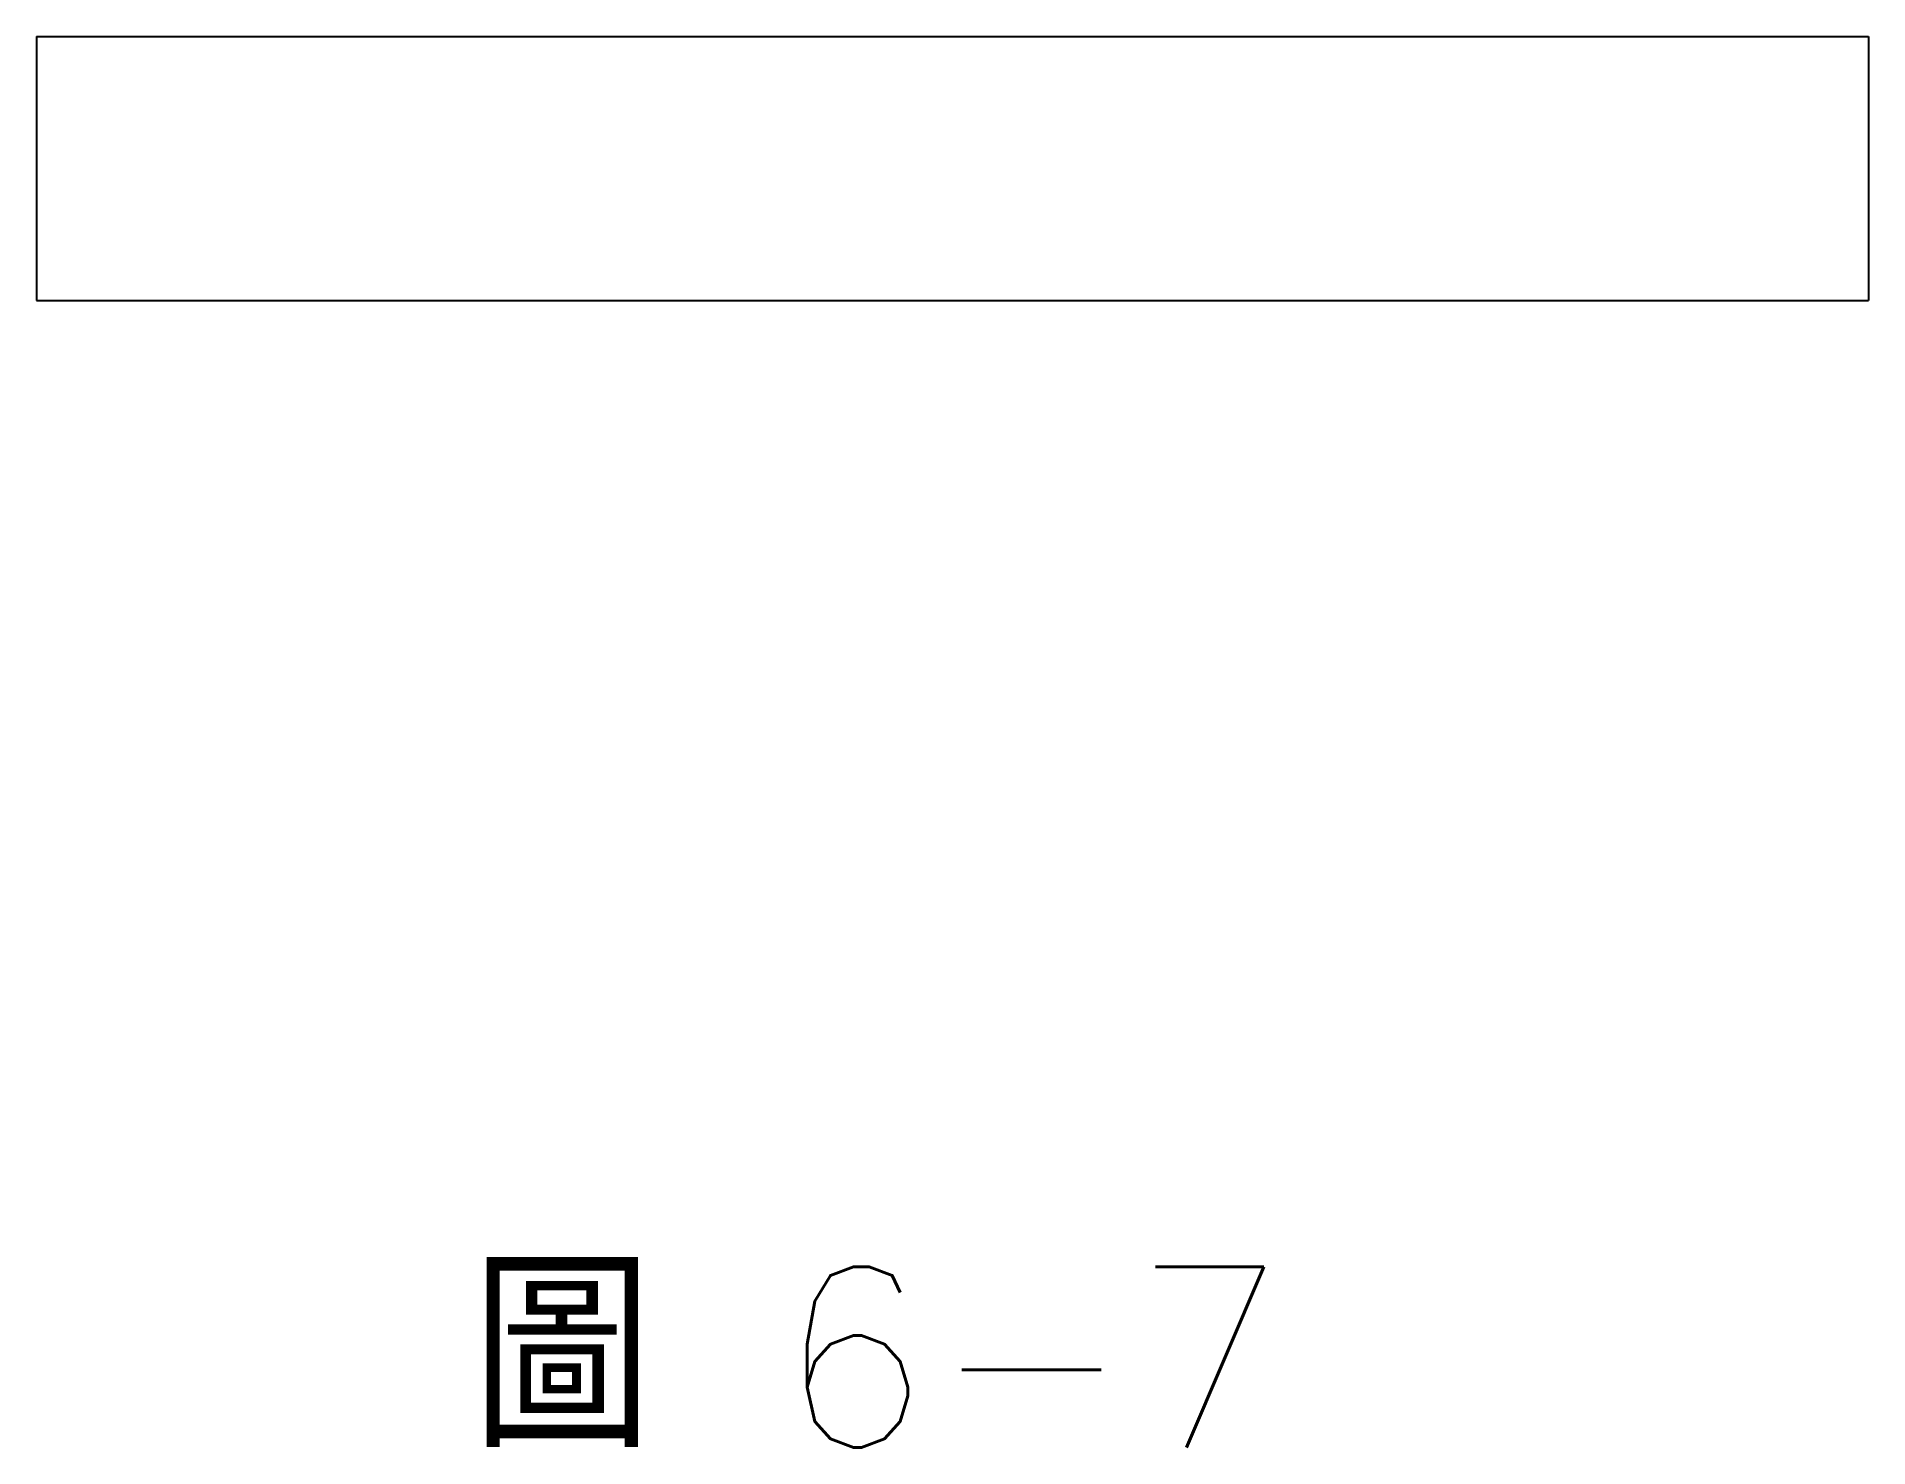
# Model space of a CAD drawing. Extents: x 207.8 to 238.3, y 244.2 to 267.6.
import ezdxf

# ---------------------------------------------------------------- set-up
doc = ezdxf.new("R2010")
doc.units = 0
doc.layers.add('輪廓線', color=7, linetype='CONTINUOUS')
doc.styles.add('CNS1', font='romans.shx', dxfattribs={"height": 3, "bigfont": 'chineset.shx'})

msp = doc.modelspace()

# ---------------------------------------------------------------- linework, layer by layer
at = {"layer": '輪廓線'}
for p, q in [((207.835, 267.612), (238.269, 267.612)), ((207.835, 267.612), (207.835, 263.226)), ((238.269, 267.612), (238.269, 263.226)), ((207.835, 263.226), (238.269, 263.226))]:
    msp.add_line(p, q, dxfattribs=at)

# ---------------------------------------------------------------- texts
at = {"layer": '輪廓線', "style": 'CNS1'}
msp.add_text('圖 6-7', height=3, dxfattribs=at).set_placement((215.067, 244.172))

doc.saveas('drawing.dxf')
